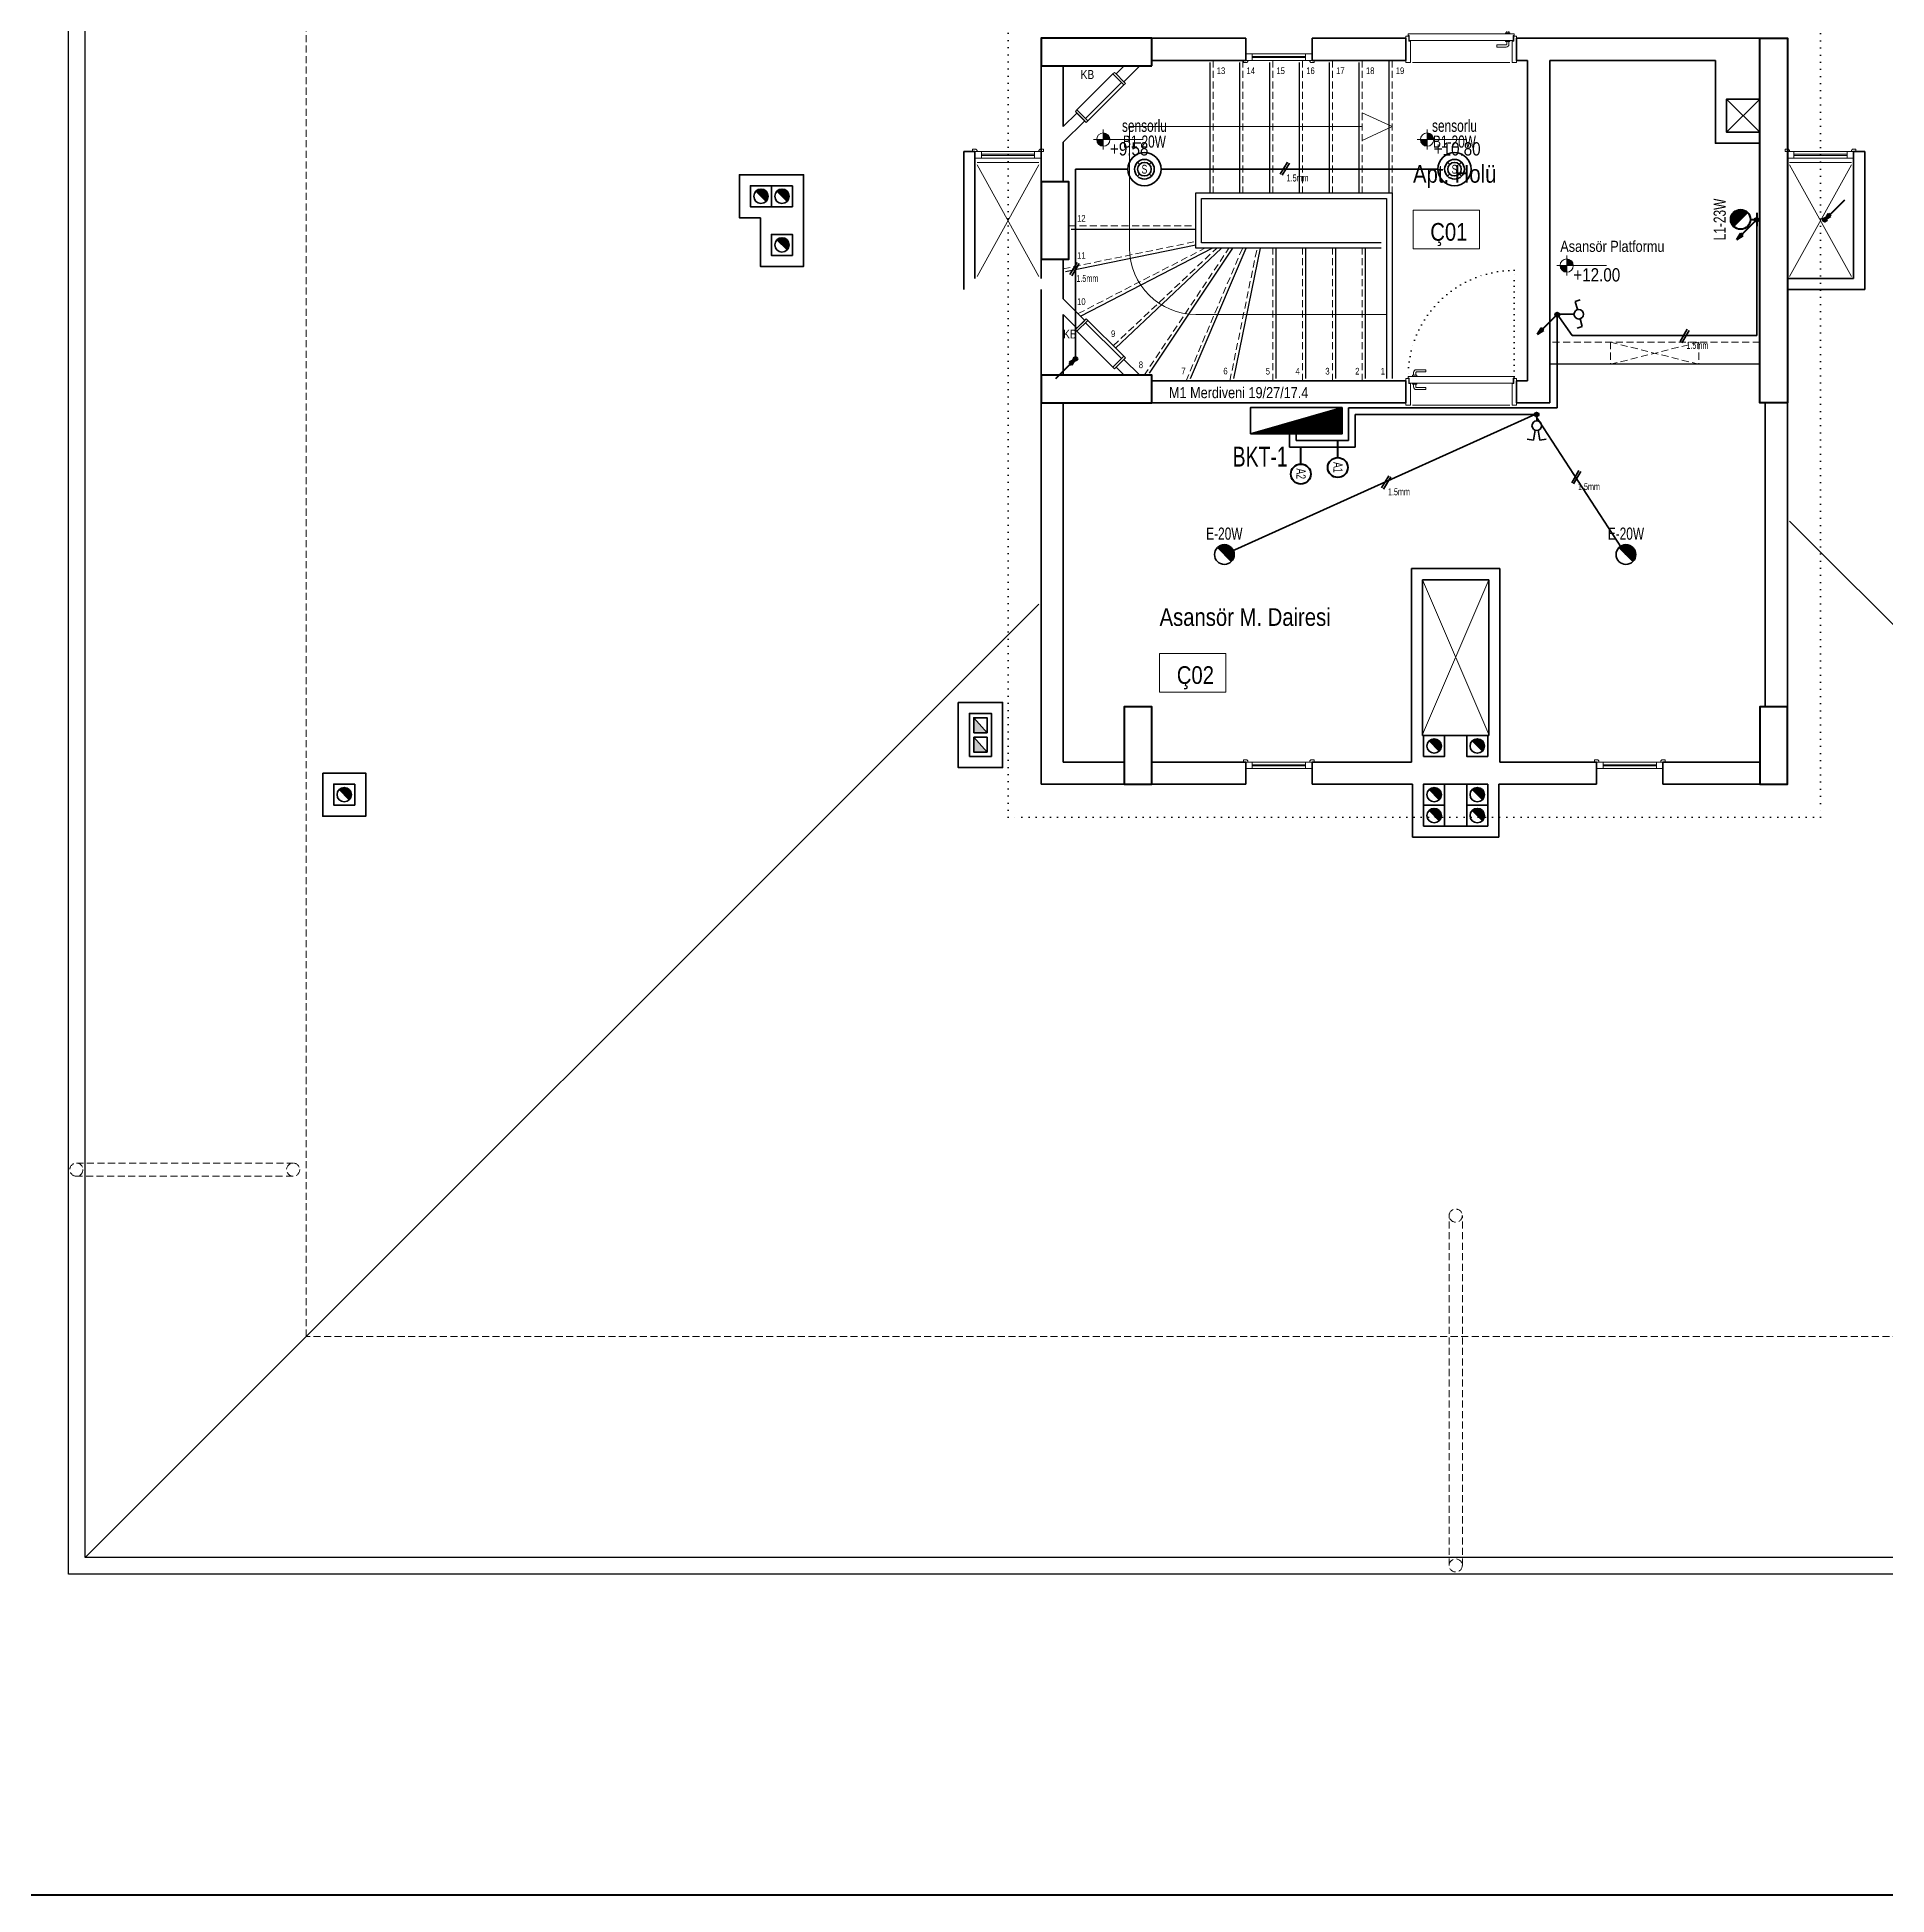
# Model space of a CAD drawing. Header units: millimetres. Extents: x 1811019 to 3717122, y -501178 to -243171.
# Drawn here: x 1868479 to 1870153, y -252390 to -250709 of the extents above; entities that cross this region are included whole.
import ezdxf
from ezdxf.enums import TextEntityAlignment as Align

# ---------------------------------------------------------------- set-up
doc = ezdxf.new("R2010")
doc.units = ezdxf.units.MM
for name, pattern in [('CONTINOUS', [0]), ('CONTINU', [0]), ('DOT', [0.25, 0, -0.25]), ('izdüşüm arka', [3.175, 0, -3.175]), ('izdüşüm ön', [9.525, 6.35, -3.175])]:
    doc.linetypes.add(name, pattern=pattern)
for name, color, linetype, lineweight in [('a_ba', 6, 'Continuous', 50), ('a_doğrama', 251, 'Continuous', 20), ('a_duvar', 255, 'Continuous', 35), ('a_görünüş', 32, 'Continuous', 25), ('a_görünüş_ince', 8, 'Continuous', 20), ('a_izdüşüm_arka', 255, 'izdüşüm arka', 30), ('a_izdüşüm_ön', 6, 'izdüşüm ön', 9), ('a_not_kot', 251, 'Continuous', 13), ('a_not_mahal', 253, 'Continuous', 5), ('a_not_misc', 144, 'Continuous', 5), ('a_not_text', 7, 'Continuous', 13), ('a_çerçeve_line', 7, 'Continuous', 50), ('Aydınlatma', 4, 'CONTINOUS', 35), ('Aydınlatma_', 3, 'Continuous', 40), ('Genel', 4, 'CONTINOUS', 40), ('genell', 4, 'Continuous', 25), ('Priz', 6, 'CONTINOUS', 40)]:
    doc.layers.add(name, color=color, linetype=linetype, lineweight=lineweight)
doc.styles.add('Grupcad', font='arial.ttf', dxfattribs={"width": 0.7})
doc.styles.add('OL', font='tsimplex.shx', dxfattribs={"width": 0.8, "height": 12})
doc.styles.add('ROMANTUR', font='arial.ttf', dxfattribs={"width": 0.7})
doc.styles.get("Standard").update_dxf_attribs({"font": 'ARIALN.TTF'})

# ---------------------------------------------------------------- blocks, each defined once
blk = doc.blocks.new('M1')
at = {"layer": 'a_doğrama', "linetype": 'Continuous'}
for p, q in [((-24, 6), (-30, 6)), ((-30, 0), (-30, 6)), ((-24, 0), (-30, 0)), ((-24, 0), (-24, 6)), ((30, 6), (24, 6)), ((24, 6), (24, 0)), ((30, 0), (30, 6)), ((30, 0), (24, 0))]:
    blk.add_line(p, q, dxfattribs=at)
at = {"layer": 'a_doğrama'}
for p, q in [((24, 3.5), (-24, 3.5)), ((24, 2.5), (-24, 2.5))]:
    blk.add_line(p, q, dxfattribs=at)
for points in [[(-28, -1), (-28, 0), (-32, 0), (-32, -2), (-29, -2)], [(28, -1), (28, 0), (32, 0), (32, -2), (29, -2)]]:
    blk.add_lwpolyline(points, close=True, dxfattribs=at)
at = {"layer": 'a_görünüş_ince'}
for p, q in [((24, 6), (-24, 6)), ((-24, 0), (24, 0))]:
    blk.add_line(p, q, dxfattribs=at)
blk = doc.blocks.new('baca_şönt')
at = {"layer": 'a_duvar'}
h = blk.add_hatch(color=256, dxfattribs=at)
h.dxf.hatch_style = 1
h.paths.add_polyline_path([(21.5, -5), (21.5, -17), (35, -17)])
h.paths.add_polyline_path([(4, -5), (4, -17), (17.5, -17)])
for p, q in [((4, -5), (17.5, -17)), ((17.5, -5), (17.5, -17)), ((21.5, -5), (21.5, -17)), ((21.5, -5), (35, -17))]:
    blk.add_line(p, q, dxfattribs=at)
blk.add_lwpolyline([(0, -21), (39, -21), (39, -1), (0, -1)], close=True, dxfattribs=at)
for points in [[(17.5, -5), (4, -5), (4, -17), (17.5, -17)], [(21.5, -17), (35, -17), (35, -5), (21.5, -5)]]:
    blk.add_lwpolyline(points, dxfattribs=at)
blk = doc.blocks.new('baca_müstakil')
at = {"layer": 'a_duvar'}
h = blk.add_hatch(color=256, dxfattribs=at)
h.dxf.hatch_style = 1
h.paths.add_polyline_path([(4.9, -4.9, 0.198912), (3, -9.5, 0.668179), (14.1, -14.1)])
blk.add_line((4.9, -4.9), (14.1, -14.1), dxfattribs=at)
blk.add_lwpolyline([(0, -19), (19, -19), (19, 0), (0, 0)], close=True, dxfattribs=at)
blk.add_circle((9.5, -9.5), 6.5, dxfattribs=at)
blk = doc.blocks.new('K1')
at = {"layer": 'a_doğrama', "color": 251}
for points in [[(-17.5, -2.5), (-22, -2.5), (-22, 0), (2, 0), (2, -4), (-17.5, -4), (-17.5, -2.5)], [(-27.5, -93.1), (-25, -93.1)], [(-17.5, -97.5), (-22, -97.5), (-22, -100), (2, -100), (2, -96), (-17.5, -96), (-17.5, -97.5)], [(-14.5, -93.1), (-17, -93.1)]]:
    blk.add_lwpolyline(points, dxfattribs=at)
blk.add_lwpolyline([(-18, -14), (-18, -4), (-18, -3), (-22.5, -3), (-22.5, -2.5), (-22.5, -2), (-24, -2), (-24, -2.5), (-24, -12.5), (-24, -88), (-24, -97.5), (-24, -98), (-22.5, -98), (-22.5, -97.5), (-22.5, -97), (-18, -97), (-18, -96), (-18, -86.5)], close=True, dxfattribs=at)
for points in [[(-25, -91.1), (-27.5, -91.1, -0.414214), (-28, -90.6), (-28, -82.1), (-30, -82.1), (-30, -90.6)], [(-17, -91.1), (-14.5, -91.1, 0.414214), (-14, -90.6), (-14, -82.1), (-12, -82.1), (-12, -90.6)], [(-24, -94.1), (-24.5, -94.1, -0.414214), (-25, -93.6), (-25, -90.6, -0.414214), (-24.5, -90.1), (-24, -90.1)], [(-18, -94.1), (-17.5, -94.1, 0.414214), (-17, -93.6), (-17, -90.6, 0.414214), (-17.5, -90.1), (-18, -90.1)]]:
    blk.add_lwpolyline(points, format="xyb", dxfattribs=at)
for centre, start, end in [((-27.5, -90.6), 180, 270), ((-14.5, -90.6), 270, 0)]:
    blk.add_arc(centre, 2.5, start, end, dxfattribs=at)
at = {"layer": 'a_görünüş_ince', "color": 251}
blk.add_line((2, -6), (2, -94), dxfattribs=at)
at = {"layer": 'a_izdüşüm_arka', "color": 251, "linetype": 'DOT', "ltscale": 20}
blk.add_line((-24, -2), (-120, -2), dxfattribs=at)
blk.add_arc((-24, -2), 96, 180, 270, dxfattribs=at)
blk = doc.blocks.new('sembol_kot')
at = {"layer": 'a_not_kot'}
for points in [[(0, 10), (0, 0), (10, 0, 0.414214)], [(0, 0), (-10, 0, 0.414214), (0, -10)]]:
    blk.add_hatch(color=256, dxfattribs=at).paths.add_polyline_path(points)
for p, q in [((0, 15), (0, -15)), ((-15, 0), (60, 0))]:
    blk.add_line(p, q, dxfattribs=at)
blk.add_circle((0, 0), 10, dxfattribs=at)
blk = doc.blocks.new('kb')
at = {"layer": 'a_doğrama'}
blk.add_line((10.9, -41.3), (12.3, -42.7), dxfattribs=at)
for points in [[(52.6, -15.1), (20.1, -47.6)], [(44.8, -7.3), (46.3, -5.9)], [(44.8, -7.3), (54.7, -17.2)], [(47.7, -7.3), (46.3, -5.9)], [(54.7, -14.4), (56.2, -15.8)], [(56.2, -15.8), (54.7, -17.2)], [(54.7, -17.2), (20.8, -51.2)], [(10.9, -41.3), (12.3, -39.8)], [(10.9, -41.3), (20.8, -51.2)], [(12.3, -39.8), (22.2, -49.7)]]:
    blk.add_lwpolyline(points, dxfattribs=at)
at = {"layer": 'a_duvar'}
for points in [[(55, 0), (47.7, -7.3)], [(69.1, 0), (54.7, -14.4)], [(47.7, -7.3), (54.7, -14.4)], [(12.3, -42.7), (0, -55)], [(19.4, -49.7), (0, -69.1)], [(12.3, -42.7), (19.4, -49.7)]]:
    blk.add_lwpolyline(points, dxfattribs=at)
at = {"layer": 'a_görünüş_ince'}
blk.add_lwpolyline([(44.8, -7.3), (12.3, -39.8)], dxfattribs=at)
blk = doc.blocks.new('B1-20W SENSORLU ARM.')
at = {"layer": 'Aydınlatma', "color": 1, "linetype": 'CONTINU'}
for p, q in [((-6.3, 6.3), (-4.3, 4.3)), ((6.3, 6.3), (4.3, 4.3)), ((-4.3, -4.3), (-6.3, -6.3)), ((4.3, -4.3), (6.3, -6.3))]:
    blk.add_line(p, q, dxfattribs=at)
at = {"layer": 'Aydınlatma', "linetype": 'CONTINU'}
blk.add_circle((0, 0), 15, dxfattribs=at)
at = {"layer": 'Aydınlatma', "color": 1, "linetype": 'CONTINU'}
for radius in [8.91, 6.14]:
    blk.add_circle((0, 0), radius, dxfattribs=at)
at = {"layer": 'Aydınlatma', "linetype": 'CONTINU', "style": 'Grupcad', "width": 0.7, "flags": 8}
for tag, p in [('SENSORLU', (0, 39.4)), ('B1-20W', (0, 25))]:
    blk.add_attdef(tag, text='', height=11, dxfattribs=at).set_placement(p, align=Align.MIDDLE_CENTER)
at = {"layer": 'Aydınlatma', "color": 4, "linetype": 'CONTINU', "style": 'Grupcad', "width": 0.7, "flags": 8}
blk.add_attdef('S.', text='', height=8, dxfattribs=at).set_placement((0, 0), align=Align.MIDDLE_CENTER)
blk = doc.blocks.new('ASAGIDAN GELEN HAT')
at = {"linetype": 'Continuous'}
blk.add_hatch(color=0, dxfattribs=at).paths.add_polyline_path([(-5.7, -3.4), (-3.5, -5.6), (0, 0)])
h = blk.add_hatch(color=7, dxfattribs=at)
edge = h.paths.add_edge_path()
edge.add_arc((0, 0), 1.75, 0, 360)
at = {"color": 0, "linetype": 'Continuous'}
for p, q in [((-17.8, -17.8), (0, 0)), ((0, 0), (-5.7, -3.4)), ((0, 0), (-3.5, -5.6)), ((-5.7, -3.4), (-3.5, -5.6))]:
    blk.add_line(p, q, dxfattribs=at)
at = {"color": 7, "linetype": 'Continuous'}
blk.add_circle((0, 0), 1.75, dxfattribs=at)
blk = doc.blocks.new('KAT PANOSU')
at = {"layer": 'Aydınlatma', "linetype": 'CONTINU'}
h = blk.add_hatch(dxfattribs=at)
h.set_pattern_fill('ANSI31', color=2)
h.set_pattern_definition([(45, (274.5771, -113244.44112), (-0.08838834765, 0.08838834765), [])])
h.paths.add_polyline_path([(41.5, 11.9), (-41.5, -11.9), (41.5, -11.9)])
at = {"layer": 'Aydınlatma', "color": 2, "linetype": 'CONTINU'}
blk.add_line((-41.5, -11.9), (41.5, 11.9), dxfattribs=at)
blk.add_line((-41.5, -11.9), (41.5, 11.9), dxfattribs=at)
blk.add_line((-41.5, -11.9), (41.5, 11.9), dxfattribs=at)
blk.add_line((-41.5, -11.9), (41.5, 11.9), dxfattribs=at)
blk.add_line((-41.5, -11.9), (41.5, 11.9), dxfattribs=at)
blk.add_line((-41.5, -11.9), (41.5, 11.9), dxfattribs=at)
blk.add_lwpolyline([(-41.5, -11.9), (-41.5, 11.9), (41.5, 11.9), (41.5, -11.9)], close=True, dxfattribs=at)
blk.add_lwpolyline([(-41.5, -11.9), (-41.5, 11.9), (41.5, 11.9), (41.5, -11.9)], close=True, dxfattribs=at)
blk.add_lwpolyline([(-41.5, -11.9), (-41.5, 11.9), (41.5, 11.9), (41.5, -11.9)], close=True, dxfattribs=at)
blk.add_lwpolyline([(-41.5, -11.9), (-41.5, 11.9), (41.5, 11.9), (41.5, -11.9)], close=True, dxfattribs=at)
blk.add_lwpolyline([(-41.5, -11.9), (-41.5, 11.9), (41.5, 11.9), (41.5, -11.9)], close=True, dxfattribs=at)
blk.add_lwpolyline([(-41.5, -11.9), (-41.5, 11.9), (41.5, 11.9), (41.5, -11.9)], close=True, dxfattribs=at)
blk = doc.blocks.new('E-20W AST')
at = {"layer": 'Aydınlatma', "linetype": 'CONTINU'}
h = blk.add_hatch(color=1, dxfattribs=at)
edge = h.paths.add_edge_path()
edge.add_arc((0, 0), 8.91, 360, 495, ccw=False)
edge.add_arc((0, 0), 8.91, 315, 360, ccw=False)
edge.add_line((6.3, -6.3), (-6.3, 6.3))
at = {"layer": 'Aydınlatma', "color": 1, "linetype": 'CONTINU'}
blk.add_line((6.3, -6.3), (-6.3, 6.3), dxfattribs=at)
blk.add_circle((0, 0), 8.91, dxfattribs=at)
at = {"layer": 'Aydınlatma', "linetype": 'CONTINU', "style": 'Grupcad', "width": 0.7, "flags": 8}
blk.add_attdef('E-20W', text='', height=11, dxfattribs=at).set_placement((0, 18.9), align=Align.MIDDLE_CENTER)
blk = doc.blocks.new('KOMUTATOR ANAHTAR')
at = {"layer": 'Aydınlatma', "color": 6, "linetype": 'CONTINU'}
for p, q in [((-2.9, 17.5), (-8.6, 16.5)), ((-1.4, 8.4), (-2.9, 17.5)), ((1.4, 8.4), (2.9, 17.5)), ((2.9, 17.5), (8.6, 16.5))]:
    blk.add_line(p, q, dxfattribs=at)
blk.add_circle((0, 4.3), 4.32, dxfattribs=at)
blk = doc.blocks.new('L1-23W')
at = {"layer": 'Aydınlatma_', "linetype": 'CONTINU'}
h = blk.add_hatch(color=1, dxfattribs=at)
edge = h.paths.add_edge_path()
edge.add_arc((0, 14.9), 8.91, 360, 495, ccw=False)
edge.add_arc((0, 14.9), 8.91, 315, 360, ccw=False)
edge.add_line((6.3, 8.6), (-6.3, 21.2))
at = {"layer": 'Aydınlatma_', "color": 1, "linetype": 'CONTINU'}
blk.add_line((6.3, 8.6), (-6.3, 21.2), dxfattribs=at)
at = {"layer": 'Aydınlatma_', "linetype": 'CONTINU'}
blk.add_line((-6, 0), (6, 0), dxfattribs=at)
at = {"layer": 'Aydınlatma_', "linetype": 'CONTINU', "ltscale": 5}
blk.add_line((0, 6), (0, 0), dxfattribs=at)
at = {"layer": 'Aydınlatma_', "color": 1, "linetype": 'CONTINU'}
blk.add_circle((0, 14.9), 8.91, dxfattribs=at)
at = {"layer": 'Aydınlatma_', "color": 4, "linetype": 'CONTINU', "style": 'Grupcad', "width": 0.7, "flags": 8}
blk.add_attdef('L1-23W', text='', height=11, dxfattribs=at).set_placement((0, 33.8), align=Align.MIDDLE_CENTER)
blk = doc.blocks.new('VAVIEN ANAHTAR')
at = {"layer": 'Aydınlatma', "color": 6, "linetype": 'CONTINU'}
for p, q in [((-11.5, 7.4), (-10.2, 12.1)), ((-4, 5.4), (-11.5, 7.4)), ((4.3, 3.2), (11.5, 1.3)), ((10.3, -3.3), (11.5, 1.3))]:
    blk.add_line(p, q, dxfattribs=at)
blk.add_circle((0.2, 4.3), 4.32, dxfattribs=at)
blk = doc.blocks.new('BUAT (Enerji)')
at = {"layer": 'Priz', "linetype": 'CONTINU'}
h = blk.add_hatch(color=256, dxfattribs=at)
edge = h.paths.add_edge_path()
edge.add_arc((0, 0), 1.75, 0, 360)
blk.add_circle((0, 0), 1.75, dxfattribs=at)
blk = doc.blocks.new('ASAGIYA GIDEN HAT')
at = {"linetype": 'Continuous'}
h = blk.add_hatch(color=7, dxfattribs=at)
edge = h.paths.add_edge_path()
edge.add_arc((0, 0), 1.75, 0, 360)
blk.add_hatch(color=0, dxfattribs=at).paths.add_polyline_path([(-12.1, -14.3), (-14.3, -12.1), (-17.8, -17.8)])
at = {"color": 0, "linetype": 'Continuous'}
for p, q in [((0, 0), (-17.8, -17.8)), ((-17.8, -17.8), (-14.3, -12.1)), ((-17.8, -17.8), (-12.1, -14.3)), ((-12.1, -14.3), (-14.3, -12.1))]:
    blk.add_line(p, q, dxfattribs=at)
at = {"color": 7, "linetype": 'Continuous'}
blk.add_circle((0, 0), 1.75, dxfattribs=at)
blk = doc.blocks.new('YUKARIDAN GELEN HAT')
at = {"linetype": 'Continuous'}
h = blk.add_hatch(color=7, dxfattribs=at)
edge = h.paths.add_edge_path()
edge.add_arc((0.1, 0), 1.75, 0, 360)
blk.add_hatch(color=0, dxfattribs=at).paths.add_polyline_path([(5.7, 3.4), (3.5, 5.6), (0, 0)])
at = {"color": 0, "linetype": 'Continuous'}
for p, q in [((17.8, 17.8), (0, 0)), ((0, 0), (3.5, 5.6)), ((0, 0), (5.7, 3.4)), ((5.7, 3.4), (3.5, 5.6))]:
    blk.add_line(p, q, dxfattribs=at)
at = {"color": 7, "linetype": 'Continuous'}
blk.add_circle((0.1, 0), 1.75, dxfattribs=at)

msp = doc.modelspace()

# ---------------------------------------------------------------- linework, layer by layer
at = {"layer": 'a_ba', "color": 253}
for points in [[(1869487.7, -250734.8), (1869487.7, -250709.8), (1869387.7, -250709.8), (1869387.7, -250734.8)], [(1870037.7, -250709.8), (1870062.7, -250709.8), (1870062.7, -251039.8), (1870037.7, -251039.8), (1870037.7, -251014.8), (1870037.7, -251014.8), (1870037.7, -250734.8), (1870037.7, -250734.8)], [(1869387.7, -250909.8), (1869412.7, -250909.8), (1869412.7, -250839.8), (1869387.7, -250839.8)], [(1869487.7, -251039.8), (1869487.7, -251014.8), (1869387.7, -251014.8), (1869387.7, -251039.8)], [(1869462.7, -251384.8), (1869487.7, -251384.8), (1869487.7, -251314.8), (1869462.7, -251314.8)], [(1870037.7, -251384.8), (1870062.7, -251384.8), (1870062.7, -251314.8), (1870037.7, -251314.8)]]:
    msp.add_lwpolyline(points, close=True, dxfattribs=at)
at = {"layer": 'a_duvar'}
for p, q in [((1869407.7, -250789.8), (1869407.7, -250734.8)), ((1869827.7, -250729.8), (1869827.7, -251019.8)), ((1869847.7, -251039.8), (1869847.7, -250729.8)), ((1869997.7, -250729.8), (1869847.7, -250729.8)), ((1870037.7, -250764.8), (1870037.7, -250984.8)), ((1869317.7, -250937.3), (1869317.7, -250812.3)), ((1869327.7, -250927.3), (1869327.7, -250812.3)), ((1869407.7, -250839.8), (1869407.7, -250803.9)), ((1870062.7, -250812.3), (1870062.7, -250812.3)), ((1870122.7, -250812.3), (1870122.7, -250927.3)), ((1870132.7, -250812.3), (1870132.7, -250937.3)), ((1869407.7, -250945.6), (1869407.7, -250909.8)), ((1870062.7, -250917.3), (1870062.7, -250917.3)), ((1870062.7, -250937.3), (1870062.7, -250937.3)), ((1869407.7, -251014.8), (1869407.7, -250959.8)), ((1869717.7, -251019.8), (1869487.7, -251019.8)), ((1869827.7, -251019.8), (1869817.7, -251019.8)), ((1869387.7, -251039.8), (1869717.7, -251039.8)), ((1869817.7, -251039.8), (1869847.7, -251039.8)), ((1869722.7, -251189.8), (1869722.7, -251364.8)), ((1869722.7, -251189.8), (1869802.7, -251189.8)), ((1869802.7, -251364.8), (1869802.7, -251189.8)), ((1869732.7, -251199.8), (1869792.7, -251199.8)), ((1869732.7, -251340.8), (1869732.7, -251199.8)), ((1869792.7, -251199.8), (1869792.7, -251340.8))]:
    msp.add_line(p, q, dxfattribs=at)
for points in [[(1869487.7, -250709.8), (1869572.7, -250709.8)], [(1869572.7, -250709.8), (1869572.7, -250729.8)], [(1869632.7, -250709.8), (1869717.7, -250709.8)], [(1869632.7, -250709.8), (1869632.7, -250729.8)], [(1869717.7, -250709.8), (1869717.7, -250729.8)], [(1869817.7, -250709.8), (1870037.7, -250709.8)], [(1869817.7, -250709.8), (1869817.7, -250729.8)], [(1869387.7, -250839.8), (1869387.7, -250734.8)], [(1869407.7, -250789.8), (1869407.7, -250734.8)], [(1869487.7, -250729.8), (1869572.7, -250729.8)], [(1869632.7, -250729.8), (1869717.7, -250729.8)], [(1869817.7, -250729.8), (1869827.7, -250729.8)], [(1869997.7, -250729.8), (1869997.7, -250804.8), (1870037.7, -250804.8)], [(1870037.7, -250764.8), (1870007.7, -250764.8), (1870007.7, -250794.8), (1870037.7, -250794.8)], [(1869317.7, -250812.3), (1869327.7, -250812.3)], [(1869407.7, -250839.8), (1869407.7, -250803.9)], [(1870122.7, -250812.3), (1870132.7, -250812.3)], [(1869133.7, -250872.3), (1869114.7, -250872.3), (1869114.7, -250833.3), (1869172.7, -250833.3), (1869172.7, -250872.3)], [(1869172.7, -250872.3), (1869172.7, -250916.3), (1869133.7, -250916.3), (1869133.7, -250872.3)], [(1869387.7, -250927.3), (1869387.7, -250909.8)], [(1869407.7, -250945.6), (1869407.7, -250909.8)], [(1869387.7, -251014.8), (1869387.7, -250937.3)], [(1870062.7, -250927.3), (1870122.7, -250927.3)], [(1870062.7, -250937.3), (1870132.7, -250937.3)], [(1869407.7, -251014.8), (1869407.7, -250959.8)], [(1869717.7, -251019.8), (1869717.7, -251039.8)], [(1869817.7, -251019.8), (1869817.7, -251039.8)], [(1869462.7, -251384.8), (1869387.7, -251384.8), (1869387.7, -251039.8)], [(1869462.7, -251364.8), (1869407.7, -251364.8), (1869407.7, -251039.8)], [(1870042.7, -251039.8), (1870042.7, -251314.8)], [(1870062.7, -251039.8), (1870062.7, -251314.8)], [(1869792.7, -251340.8), (1869732.7, -251340.8)], [(1869572.7, -251364.8), (1869487.7, -251364.8)], [(1869572.7, -251364.8), (1869572.7, -251384.8)], [(1869722.7, -251364.8), (1869632.7, -251364.8)], [(1869632.7, -251364.8), (1869632.7, -251384.8)], [(1869890.2, -251364.8), (1869802.7, -251364.8)], [(1869890.2, -251364.8), (1869890.2, -251384.8)], [(1870037.7, -251364.8), (1869950.2, -251364.8)], [(1869950.2, -251364.8), (1869950.2, -251384.8)], [(1869572.7, -251384.8), (1869487.7, -251384.8)], [(1869723.7, -251384.8), (1869632.7, -251384.8)], [(1869801.7, -251384.8), (1869801.7, -251432.8), (1869723.7, -251432.8), (1869723.7, -251384.8)], [(1869791.7, -251384.8), (1869733.7, -251384.8)], [(1869890.2, -251384.8), (1869801.7, -251384.8)], [(1870037.7, -251384.8), (1869950.2, -251384.8)], [(1869752.7, -251422.8), (1869772.7, -251422.8)]]:
    msp.add_lwpolyline(points, dxfattribs=at)
for points in [[(1869143.7, -250887.3), (1869162.7, -250887.3), (1869162.7, -250906.3), (1869143.7, -250906.3)], [(1869312.7, -251310.8), (1869352.7, -251310.8), (1869352.7, -251369.8), (1869312.7, -251369.8)], [(1868737.7, -251374.8), (1868776.7, -251374.8), (1868776.7, -251413.8), (1868737.7, -251413.8)]]:
    msp.add_lwpolyline(points, close=True, dxfattribs=at)
at = {"layer": 'a_görünüş', "color": 251}
for p, q in [((1869540.2, -250731.8), (1869540.2, -250849.8)), ((1869567.2, -250731.8), (1869567.2, -250849.8)), ((1869594.2, -250731.8), (1869594.2, -250849.8)), ((1869621.2, -250731.8), (1869621.2, -250849.8)), ((1869648.2, -250731.8), (1869648.2, -250849.8)), ((1869675.2, -250731.8), (1869675.2, -250849.8)), ((1869699.7, -250729.8), (1869705.2, -250729.8)), ((1869702.2, -250729.8), (1869702.2, -250849.8)), ((1869527.7, -250899.8), (1869527.7, -250849.8)), ((1869527.7, -250849.8), (1869567.2, -250849.8)), ((1869543.2, -250849.8), (1869705.2, -250849.8)), ((1869532.7, -250894.8), (1869532.7, -250854.8)), ((1869532.7, -250854.8), (1869700.2, -250854.8)), ((1869414.7, -250882.5), (1869527.7, -250882.5)), ((1869409.7, -250921), (1869527.7, -250896.8)), ((1869423.3, -250961.3), (1869542.3, -250899.8)), ((1869455, -250990.2), (1869550.9, -250899.8)), ((1869485.7, -251012.8), (1869561.1, -250899.8)), ((1869522.9, -251017.8), (1869573.1, -250899.8)), ((1869695.2, -250899.8), (1869527.7, -250899.8)), ((1869695.2, -250894.8), (1869532.7, -250894.8)), ((1869561.9, -251017.8), (1869586.1, -250899.8)), ((1869600.2, -251017.8), (1869600.2, -250899.8)), ((1869627.2, -251017.8), (1869627.2, -250899.8)), ((1869654.2, -251017.8), (1869654.2, -250899.8)), ((1869681.2, -251017.8), (1869681.2, -250899.8)), ((1870037.7, -251004.8), (1869847.7, -251004.8)), ((1870062.7, -251144.8), (1870062.7, -251144.8)), ((1870064.7, -251146.8), (1871002.7, -252084.8)), ((1869385.7, -251221.8), (1868522.7, -252084.8))]:
    msp.add_line(p, q, dxfattribs=at)
for points in [[(1868507.7, -249649.8), (1871017.7, -249649.8), (1871017.7, -252099.8), (1868507.7, -252099.8)], [(1868522.7, -249664.8), (1871002.7, -249664.8), (1871002.7, -252084.8), (1868522.7, -252084.8)]]:
    msp.add_lwpolyline(points, close=True, dxfattribs=at)
for points in [[(1869705.2, -250849.8), (1869705.2, -251017.8)], [(1869700.2, -250854.8), (1869700.2, -251017.8)]]:
    msp.add_lwpolyline(points, dxfattribs=at)
at = {"layer": 'a_görünüş_ince'}
for points in [[(1869329.7, -250822.3), (1869385.7, -250822.3)], [(1870064.7, -250822.3), (1870120.7, -250822.3)]]:
    msp.add_lwpolyline(points, dxfattribs=at)
at = {"layer": 'a_izdüşüm_arka', "ltscale": 2}
msp.add_lwpolyline([(1869357.7, -250679.8), (1870092.7, -250679.8), (1870092.7, -251414.8), (1869357.7, -251414.8)], close=True, dxfattribs=at)
at = {"layer": 'a_izdüşüm_ön', "color": 251}
for p, q in [((1869543.2, -250729.8), (1869543.2, -250849.8)), ((1869570.2, -250729.8), (1869570.2, -250849.8)), ((1869597.2, -250729.8), (1869597.2, -250849.8)), ((1869624.2, -250729.8), (1869624.2, -250849.8)), ((1869651.2, -250729.8), (1869651.2, -250849.8)), ((1869678.2, -250729.8), (1869678.2, -250849.8)), ((1869705.2, -250729.8), (1869705.2, -250849.8)), ((1869412.7, -250879.5), (1869527.7, -250879.5)), ((1869407.7, -250918.4), (1869527.7, -250893.7)), ((1869421.1, -250959), (1869535.8, -250899.8)), ((1869452.9, -250988), (1869546.5, -250899.8)), ((1869480.8, -251014.8), (1869557.5, -250899.8)), ((1869518.8, -251019.8), (1869569.8, -250899.8)), ((1869558.4, -251019.8), (1869583, -250899.8)), ((1869597.2, -251019.8), (1869597.2, -250899.8)), ((1869624.2, -251019.8), (1869624.2, -250899.8)), ((1869651.2, -251019.8), (1869651.2, -250899.8)), ((1869678.2, -251019.8), (1869678.2, -250899.8)), ((1870037.7, -250984.8), (1869847.7, -250984.8))]:
    msp.add_line(p, q, dxfattribs=at)
msp.add_lwpolyline([(1868722.7, -249864.8), (1870802.7, -249864.8), (1870802.7, -251884.8), (1868722.7, -251884.8)], close=True, dxfattribs=at)
for points in [[(1869902.7, -250984.8), (1869902.7, -251004.8)], [(1869982.7, -250984.8), (1869902.7, -251004.8)], [(1869902.7, -250984.8), (1869982.7, -251004.8)], [(1869982.7, -250984.8), (1869982.7, -251004.8)], [(1868514.9, -251727.8), (1868711, -251727.8)], [(1868711, -251739.6), (1868514.9, -251739.6)], [(1869756.8, -252091.9), (1869756.8, -251775.3)], [(1869768.7, -252091.9), (1869768.7, -251775.3)]]:
    msp.add_lwpolyline(points, dxfattribs=at)
for centre in [(1868514.9, -251733.7), (1868711, -251733.7), (1869762.7, -251775.3), (1869762.7, -252091.9)]:
    msp.add_circle(centre, 5.92, dxfattribs=at)
at = {"layer": 'a_not_mahal'}
for points in [[(1869784.1, -250865.5), (1869724.1, -250865.5), (1869724.1, -250900.5), (1869784.1, -250900.5)], [(1869554.8, -251266.6), (1869494.8, -251266.6), (1869494.8, -251301.6), (1869554.8, -251301.6)]]:
    msp.add_lwpolyline(points, close=True, dxfattribs=at)
at = {"layer": 'a_not_misc'}
for p, q in [((1869467.7, -250789.8), (1869575.7, -250789.8)), ((1869467.7, -250899.8), (1869467.7, -250789.8)), ((1869575.7, -250789.8), (1869678.2, -250789.8)), ((1869700.2, -250959.8), (1869527.7, -250959.8))]:
    msp.add_line(p, q, dxfattribs=at)
for points in [[(1870007.7, -250794.8), (1870037.7, -250764.8)], [(1870007.7, -250764.8), (1870037.7, -250794.8)], [(1869705.2, -250789.8), (1869678.2, -250777.3)], [(1869705.2, -250789.8), (1869678.2, -250802.3)], [(1869385.7, -250824.3), (1869329.7, -250925.3)], [(1869329.7, -250824.3), (1869385.7, -250925.3)], [(1870120.7, -250824.3), (1870064.7, -250925.3)], [(1870064.7, -250824.3), (1870120.7, -250925.3)], [(1869792.7, -251199.8), (1869732.7, -251339.8)], [(1869732.7, -251199.8), (1869792.7, -251339.8)]]:
    msp.add_lwpolyline(points, dxfattribs=at)
msp.add_arc((1869527.7, -250899.8), 60, 180, 270, dxfattribs=at)
at = {"layer": 'a_çerçeve_line'}
msp.add_lwpolyline([(1872123.9, -252390), (1872123.9, -249390), (1853005.4, -249390), (1853005.4, -252390)], close=True, dxfattribs=at)
at = {"layer": 'Aydınlatma'}
for p, q in [((1869466.1, -250828.3), (1869418.7, -250828.3)), ((1869418.7, -250828.3), (1869418.7, -250999.9)), ((1869496.1, -250828.3), (1869746.6, -250828.3)), ((1870035.2, -250873.8), (1870035.2, -250978.8)), ((1869869.6, -250959.5), (1869854.6, -250959.5)), ((1869854.6, -250959.5), (1869854.6, -251044.2)), ((1869854.6, -250959.5), (1869868, -250978.8)), ((1869868, -250978.8), (1870035.2, -250978.8)), ((1869553.4, -251177), (1869834.2, -251050.2)), ((1869665.7, -251073.9), (1869665.7, -251044.2)), ((1869665.7, -251044.2), (1869836, -251044.2)), ((1869671.7, -251079.9), (1869671.7, -251050.2)), ((1869671.7, -251050.2), (1869836, -251050.2)), ((1869834.2, -251050.2), (1869916.7, -251177)), ((1869836, -251044.2), (1869854.6, -251044.2)), ((1869836, -251056.1), (1869836, -251050.2)), ((1869612.4, -251067.9), (1869612.4, -251079.9)), ((1869618.4, -251067.9), (1869618.4, -251073.9)), ((1869612.4, -251079.9), (1869671.7, -251079.9)), ((1869618.4, -251073.9), (1869665.7, -251073.9))]:
    msp.add_line(p, q, dxfattribs=at)
at = {"layer": 'Aydınlatma', "color": 3}
for p, q in [((1869610.5, -250821.8), (1869603.9, -250832.8)), ((1869612.2, -250822.8), (1869605.6, -250833.8)), ((1869420.3, -250912.6), (1869413.7, -250923.7)), ((1869422, -250913.7), (1869415.4, -250924.7)), ((1869972.2, -250973.2), (1869965.6, -250984.3)), ((1869974, -250974.2), (1869967.4, -250985.3)), ((1869702.3, -251105.7), (1869695.7, -251116.8)), ((1869874.1, -251101), (1869867.6, -251112.1)), ((1869875.9, -251102), (1869869.3, -251113.1)), ((1869704, -251106.8), (1869697.4, -251117.8))]:
    msp.add_line(p, q, dxfattribs=at)
at = {"layer": 'Priz', "color": 4, "linetype": 'CONTINU'}
for p, q in [((1869622.6, -251095.1), (1869622.6, -251080.3)), ((1869656, -251089.3), (1869656, -251074.5))]:
    msp.add_line(p, q, dxfattribs=at)
for centre in [(1869656, -251098.3), (1869622.6, -251104.2)]:
    msp.add_circle(centre, 9.03, dxfattribs=at)

# ---------------------------------------------------------------- block references
at = {"layer": 'a_ba'}
msp.add_blockref('kb', (1869407.7, -250734.8), dxfattribs=at)
at = {"layer": 'a_ba', "xscale": -1, "rotation": 180}
msp.add_blockref('kb', (1869407.7, -251014.8), dxfattribs=at)
at = {"layer": 'a_doğrama', "xscale": -1}
msp.add_blockref('M1', (1869602.7, -250729.8), dxfattribs=at)
at = {"layer": 'a_doğrama', "xscale": -1, "rotation": 180}
for p in [(1869357.7, -250812.3), (1870092.7, -250812.3), (1869602.7, -251364.8), (1869920.2, -251364.8)]:
    msp.add_blockref('M1', p, dxfattribs=at)
at = {"layer": 'a_duvar', "xscale": 0.6, "yscale": 0.6, "zscale": 0.6}
for p in [(1869443.9, -250801.5), (1869736.8, -250801.5), (1869863.1, -250915.5)]:
    msp.add_blockref('sembol_kot', p, dxfattribs=at)
at = {"layer": 'a_duvar', "xscale": -1}
for name, p, rotation in [('baca_müstakil', (1869124.7, -250843.3), 90), ('baca_müstakil', (1869143.7, -250843.3), 90), ('baca_müstakil', (1869143.7, -250887.3), 90), ('baca_şönt', (1869343.7, -251359.8), 270.0000000000001), ('baca_müstakil', (1869733.7, -251340.8), 90), ('baca_müstakil', (1869772.7, -251340.8), 90), ('baca_müstakil', (1868747.7, -251384.8), 90), ('baca_müstakil', (1869733.7, -251384.8), 90), ('baca_müstakil', (1869772.7, -251384.8), 90), ('baca_müstakil', (1869733.7, -251403.8), 90), ('baca_müstakil', (1869772.7, -251403.8), 90)]:
    msp.add_blockref(name, p, dxfattribs=dict(at, rotation=rotation))
at = {"layer": 'a_izdüşüm_arka', "ltscale": 5, "xscale": -1, "rotation": 90.00079631210929}
msp.add_blockref('K1', (1869717.7, -250729.8), dxfattribs=at)
at = {"layer": 'a_izdüşüm_arka', "ltscale": 5, "rotation": 269.9992036878907}
msp.add_blockref('K1', (1869817.7, -251039.8), dxfattribs=at)
at = {"layer": 'Aydınlatma', "linetype": 'CONTINU'}
ref = msp.add_blockref('B1-20W SENSORLU ARM.', (1869481.1, -250828.3), dxfattribs=at)
ref.add_attrib('S.', 'S', dxfattribs={"layer": 'Aydınlatma_', "color": 4, "linetype": 'Continuous', "height": 8, "style": 'Grupcad', "width": 0.7}).set_placement((1869481.1, -250828.3), align=Align.MIDDLE_CENTER)
ref.add_attrib('B1-20W', 'B1-20W', dxfattribs={"layer": 'Aydınlatma_', "color": 4, "linetype": 'Continuous', "height": 11, "style": 'Grupcad', "width": 0.7}).set_placement((1869481.1, -250803.3), align=Align.MIDDLE_CENTER)
ref.add_attrib('SENSORLU', 'sensorlu', dxfattribs={"layer": 'Aydınlatma_', "color": 4, "linetype": 'Continuous', "height": 11, "style": 'Grupcad', "width": 0.7}).set_placement((1869481.1, -250789), align=Align.MIDDLE_CENTER)
ref = msp.add_blockref('B1-20W SENSORLU ARM.', (1869761.6, -250828.3), dxfattribs=at)
ref.add_attrib('S.', 'S', dxfattribs={"layer": 'Aydınlatma_', "color": 4, "linetype": 'Continuous', "height": 8, "style": 'Grupcad', "width": 0.7}).set_placement((1869761.6, -250828.3), align=Align.MIDDLE_CENTER)
ref.add_attrib('B1-20W', 'B1-20W', dxfattribs={"layer": 'Aydınlatma_', "color": 4, "linetype": 'Continuous', "height": 11, "style": 'Grupcad', "width": 0.7}).set_placement((1869761.6, -250803.3), align=Align.MIDDLE_CENTER)
ref.add_attrib('SENSORLU', 'sensorlu', dxfattribs={"layer": 'Aydınlatma_', "color": 4, "linetype": 'Continuous', "height": 11, "style": 'Grupcad', "width": 0.7}).set_placement((1869761.6, -250789), align=Align.MIDDLE_CENTER)
for name, p, rotation in [('VAVIEN ANAHTAR', (1869870.2, -250961.6), 300.9890170909847), ('KOMUTATOR ANAHTAR', (1869836, -251056.1), 180)]:
    msp.add_blockref(name, p, dxfattribs=dict(at, rotation=rotation))
msp.add_blockref('KAT PANOSU', (1869618.4, -251056), dxfattribs=at)
at = {"layer": 'Aydınlatma'}
ref = msp.add_blockref('E-20W AST', (1869553.4, -251177), dxfattribs=at)
ref.add_attrib('E-20W', 'E-20W', dxfattribs={"linetype": 'CONTINU', "height": 11, "style": 'Grupcad', "width": 0.7}).set_placement((1869553.4, -251158.1), align=Align.MIDDLE_CENTER)
ref = msp.add_blockref('E-20W AST', (1869916.7, -251177), dxfattribs=at)
ref.add_attrib('E-20W', 'E-20W', dxfattribs={"linetype": 'CONTINU', "height": 11, "style": 'Grupcad', "width": 0.7}).set_placement((1869916.7, -251158.1), align=Align.MIDDLE_CENTER)
at = {"layer": 'Genel', "linetype": 'CONTINU'}
for name, p in [('YUKARIDAN GELEN HAT', (1870096.5, -250874.1)), ('ASAGIYA GIDEN HAT', (1870034.9, -250874.1)), ('ASAGIYA GIDEN HAT', (1869854.5, -250959.8)), ('ASAGIDAN GELEN HAT', (1869418.7, -250999.9))]:
    msp.add_blockref(name, p, dxfattribs=at)
at = {"layer": 'genell', "linetype": 'CONTINU'}
ref = msp.add_blockref('L1-23W', (1870035.3, -250873.8), dxfattribs=dict(at, rotation=90))
ref.add_attrib('L1-23W', 'L1-23W', dxfattribs={"layer": 'Aydınlatma_', "color": 4, "linetype": 'CONTINU', "height": 11, "rotation": 90, "style": 'Grupcad', "width": 0.7}).set_placement((1870001.5, -250873.8), align=Align.MIDDLE_CENTER)
at = {"layer": 'Priz', "color": 4, "linetype": 'CONTINU'}
for p in [(1869854.6, -250960.1), (1869835.9, -251050.3)]:
    msp.add_blockref('BUAT (Enerji)', p, dxfattribs=at)

# ---------------------------------------------------------------- texts
at = {"layer": 'a_not_kot'}
for s, p in [('+9.58', (1869449.9, -250815.9)), ('+10.80', (1869742.8, -250815.9)), ('+12.00', (1869869.1, -250929.9))]:
    msp.add_text(s, height=12, dxfattribs=at).set_placement(p)
at = {"layer": 'a_not_mahal'}
for s, height, p in [('KB', 8, (1869423.4, -250746.6)), ('Apt. Holü', 16, (1869724.1, -250840.5)), ('KB', 8, (1869407.6, -250981.5)), ('Asansör M. Dairesi', 16, (1869494.8, -251241.6))]:
    msp.add_text(s, height=height, dxfattribs=at).set_placement(p)
for s, p in [('Ç01', (1869756.5, -250893)), ('Ç02', (1869527.2, -251294.1))]:
    msp.add_text(s, height=16, rotation=360, dxfattribs=at).set_placement(p, align=Align.CENTER)
at = {"layer": 'a_not_text'}
for s, height, p in [('13', 6, (1869546.5, -250742.2)), ('14', 6, (1869573.5, -250742.2)), ('15', 6, (1869600.5, -250742.2)), ('16', 6, (1869627.5, -250742.2)), ('17', 6, (1869654.5, -250742.2)), ('18', 6, (1869681.5, -250742.2)), ('19', 6, (1869708.5, -250742.2)), ('12', 6, (1869420.2, -250875.8)), ('11', 6, (1869420.2, -250909.4)), ('Asansör Platformu', 10, (1869857.3, -250903.1)), ('10', 6, (1869420.2, -250951.1)), ('9', 6, (1869450.9, -250980.2)), ('8', 6, (1869476, -251008.3)), ('7', 6, (1869514.5, -251014)), ('6', 6, (1869552.5, -251014)), ('5', 6, (1869590.8, -251014.1)), ('4', 6, (1869617.8, -251014.1)), ('3', 6, (1869644.8, -251014.1)), ('2', 6, (1869671.8, -251014.1)), ('1', 6, (1869694.8, -251014.1)), ('M1 Merdiveni 19/27/17.4', 10, (1869503.3, -251035.5))]:
    msp.add_text(s, height=height, dxfattribs=at).set_placement(p)
at = {"layer": 'Aydınlatma', "linetype": 'CONTINU', "style": 'ROMANTUR', "width": 0.7}
msp.add_text('BKT-1', height=18, dxfattribs=at).set_placement((1869585.8, -251088.4), align=Align.MIDDLE_CENTER)
at = {"layer": 'Priz', "color": 3, "linetype": 'CONTINU', "ltscale": 0.7, "style": 'OL', "width": 0.7}
for p in [(1869609.7, -250839.4), (1869419.5, -250930.3), (1869971.4, -250990.9), (1869701.4, -251123.4), (1869873.3, -251118.7)]:
    msp.add_text('1.5mm', height=6.4, rotation=360, dxfattribs=at).set_placement(p)
at = {"layer": 'Priz', "color": 4, "linetype": 'CONTINU', "style": 'OL', "width": 0.7}
for s, p in [('A2', (1869618.6, -251099.1)), ('A1', (1869652, -251093.3))]:
    msp.add_text(s, height=8.4, rotation=270, dxfattribs=at).set_placement(p)

doc.saveas('drawing.dxf')
